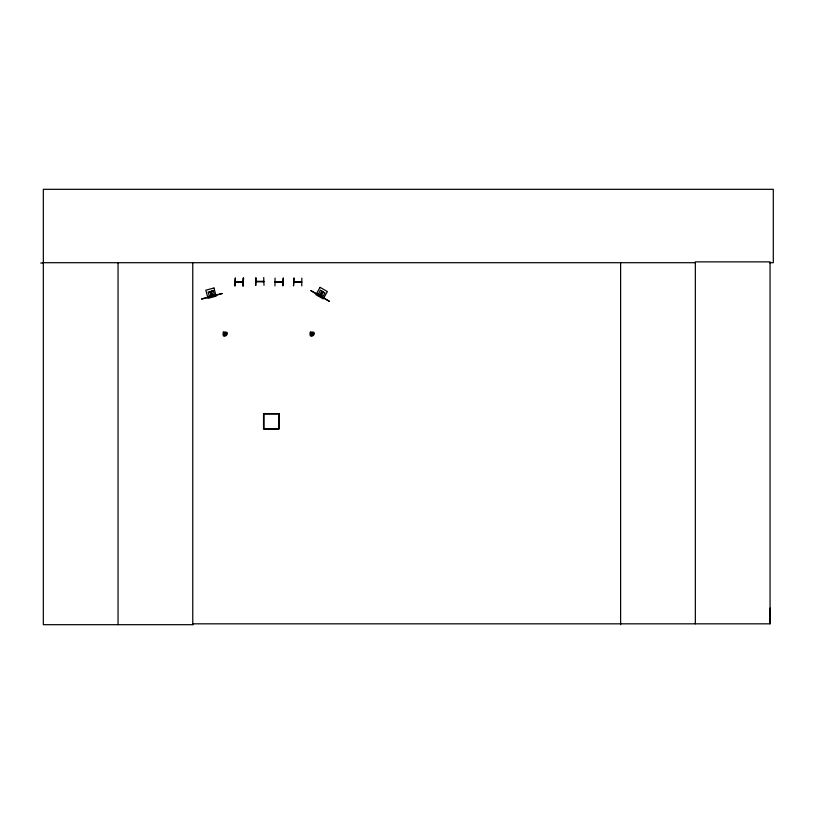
<?xml version="1.0" encoding="UTF-8"?>
<svg xmlns="http://www.w3.org/2000/svg" width="814" height="814" viewBox="0 0 814 814"><rect width="100%" height="100%" fill="white"/><g stroke="black" fill="none" stroke-linecap="round" stroke-linejoin="round"><path stroke-width="1.22" d="M769.495 262.708L773.3 262.708L773.3 189.316L43.325 189.316L43.325 624.684L192.877 624.684L192.776 623.829L770.054 623.829L770.166 608.089M224.745 335.287L225.193 333.852L223.921 333.038L223.677 334.401L224.745 335.287L226.038 334.819L226.282 333.455L225.224 332.56L223.921 333.038M225.02 333.709L225.224 332.56M311.721 335.287L311.884 333.72L311.07 334.981L313.024 334.819L312.851 332.865L310.897 333.038L311.07 334.981M311.996 333.709L312.2 332.56M225.458 335.226L224.511 332.621M256.034 281.441L263.828 281.715M235.287 281.878L243.071 281.878M275.051 281.878L282.834 281.878M316.31 293.651L319.597 295.797M321.978 291.178L321.164 292.582L322.67 293.447L323.473 292.043M320.136 296.113L319.637 295.563M256.115 281.441L263.726 281.278M263.736 281.552L256.064 281.756M235.368 281.878L243.02 282.214M294.047 281.878L301.658 281.817M224.094 334.981L224.837 334.096M225.122 333.76L225.865 332.865M312.098 333.76L312.851 332.865M212.037 296.337L212.312 296.265M212.057 296.113L207.59 297.303M223.677 334.401L224.776 334.005M225.193 333.852L226.282 333.455M310.663 334.401L311.752 334.005M312.169 333.852L313.258 333.455M209.971 291.972L211.64 291.524M210.541 296.296L213.461 295.513M201.679 298.891L222.029 293.437M201.73 299.104L222.09 293.651M210.684 296.815L213.604 296.031M320.309 295.96L320.492 296.062M263.736 277.523L264.001 285.297M255.688 285.48L255.901 277.696L255.718 285.48M40.7 263.014L43.325 263.003M43.325 262.708L695.339 262.708M275.051 278.123L274.949 285.907M275.183 282.153L282.834 282.234M301.75 282.153L294.068 282.183M301.74 285.907L301.852 278.123M263.054 281.593L263.034 281.736M310.602 333.689L311.742 333.882M312.179 333.964L313.319 334.167M223.616 333.689L224.766 333.882M225.203 333.964L226.343 334.167M322.425 291.565L322.965 291.88M321.764 291.554L323.26 292.419M319.108 295.014L321.733 296.53M311.009 290.588L329.253 301.119M310.897 290.771L329.151 301.312M318.844 295.482L321.459 296.998M310.897 333.038L311.793 333.781M312.128 334.066L313.024 334.819M225.152 334.066L226.038 334.819M311.487 332.621L311.884 333.72M312.037 334.137L312.434 335.226M211.528 291.107L211.945 292.674L210.277 293.121L209.859 291.554M770.054 623.829L770.054 261.864L695.339 261.864L695.339 623.829M620.614 262.708L620.614 624.684M243.121 278.123L243.121 285.907M192.765 262.708L192.765 624.684M118.05 262.708L118.05 624.684M320.095 287.373L315.883 294.668L323.178 298.88L327.391 291.585L320.095 287.373M320.431 290.293L318.488 293.661L323.077 296.306L325.02 292.938L320.431 290.293M320.787 293.243L320.197 294.271L321.693 295.136L322.283 294.108L320.787 293.243M223.321 332.132C221.103 342.155 233.516 330.677 223.321 332.132M310.297 332.132C308.079 342.155 320.492 330.677 310.297 332.132M213.97 288.014L205.83 290.191L208.008 298.331L216.148 296.154L213.97 288.014M213.248 290.649L208.13 292.012L209.137 295.777L214.255 294.403L213.248 290.649M212.139 293.406L210.47 293.854L210.775 295.004L212.444 294.556L212.139 293.406M235.287 278.123L234.9 285.907L235.287 278.123M243.508 278.123L243.071 285.907L243.508 278.123M283.262 278.123L282.855 285.907L283.231 278.123M293.966 278.123L293.528 285.907L293.946 278.123M279.1 413.593L263.543 413.593L263.543 429.151L279.1 429.151L279.1 413.593M278.663 414.031L263.97 414.031L263.97 428.724L278.663 428.724L278.663 414.031"/></g></svg>
